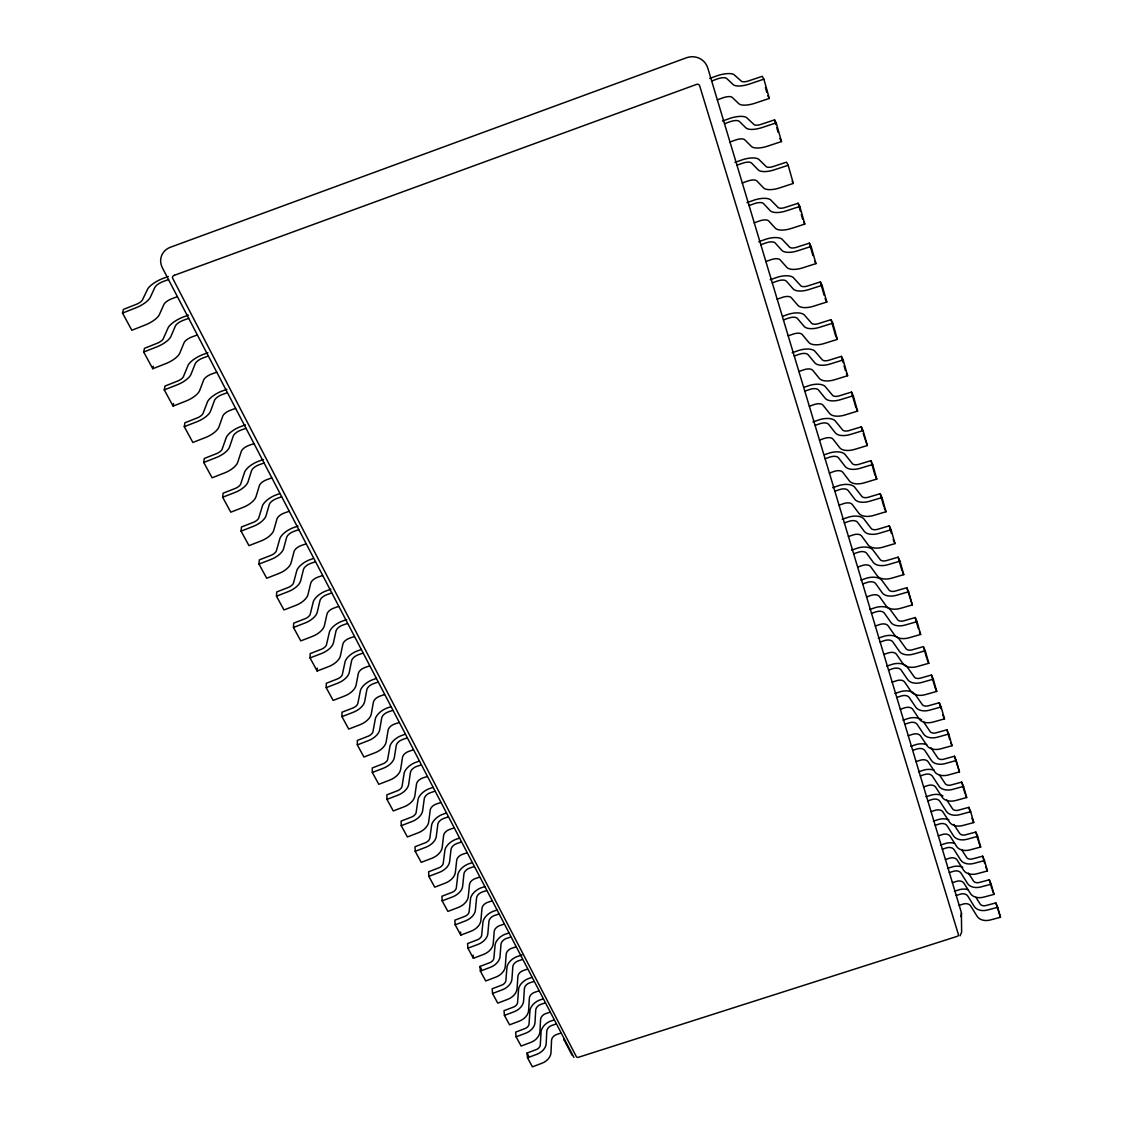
<?xml version="1.0" encoding="UTF-8"?>
<svg xmlns="http://www.w3.org/2000/svg" width="1123" height="1123" viewBox="0 0 1123 1123"><rect width="100%" height="100%" fill="white"/><g stroke="black" fill="none" stroke-linecap="round" stroke-linejoin="round"><path stroke-width="1.5" d="M384.459 694.59L379.995 696.106A7.271 4.001 -27.3 0 0 373.412 702.1L371.264 714.06A13.265 7.314 -27.8 0 1 360.034 724.714L348.734 729.08L341.968 716.628L341.996 712.207L353.478 707.757A5.966 3.257 -27.7 0 0 357.788 703.686L360.511 690.168A14.627 7.959 -27.2 0 1 371.671 680.089L376.458 678.39M369.537 665.925L365.031 667.469A7.356 3.945 -27.1 0 0 358.335 673.463L356.033 685.339A13.434 7.215 -27.6 0 1 344.593 696.007L333.152 700.415L326.203 687.655L326.302 683.275L337.911 678.755A6.036 3.201 -27.5 0 0 342.304 674.698L345.196 661.279A14.81 7.847 -27 0 1 356.581 651.2L361.409 649.473M354.25 636.559L349.688 638.131A7.454 3.888 -26.9 0 0 342.866 644.125L340.409 655.888A13.602 7.103 -27.4 0 1 328.758 666.557L317.163 671.035L317.248 668.129M317.163 671.035L310.046 657.938L310.201 653.6L321.95 649.024A6.106 3.158 -27.3 0 0 326.428 644.967L329.516 631.659A14.992 7.721 -26.8 0 1 341.097 621.581L346.656 619.601M338.584 606.434L333.966 608.034A7.538 3.818 -26.7 0 0 327.018 614.028L324.393 625.693A13.771 6.991 -27.2 0 1 312.503 636.348L300.782 640.896L293.468 627.462L293.679 623.181L305.582 618.534A6.191 3.102 -27.1 0 0 310.159 614.478L313.429 601.282A15.189 7.594 -26.7 0 1 325.221 591.217L330.85 589.21M322.498 575.552L317.823 577.166A7.636 3.748 -26.6 0 0 310.748 583.16L307.955 594.713A13.953 6.864 -27 0 1 295.84 605.367L283.965 609.971L276.469 596.187L276.735 591.947L288.793 587.245A6.275 3.046 -26.9 0 0 293.44 583.188L296.921 570.133A15.385 7.454 -26.5 0 1 308.951 560.068L313.275 558.496M961.4 913.041L961.625 932.272L960.039 935.866M306.017 543.855L301.287 545.511A7.735 3.678 -26.4 0 0 294.072 551.491L291.082 562.918A14.136 6.738 -26.8 0 1 278.729 573.558L266.698 578.233L259.006 564.083L259.329 559.9L271.555 555.127A6.359 2.99 -26.8 0 0 276.3 551.07L279.992 538.17A15.582 7.3 -26.3 0 1 292.247 528.105L298.002 526.027M289.088 511.33L284.301 513.014A7.847 3.608 -26.2 0 0 276.946 518.994L273.773 530.281A14.318 6.598 -26.7 0 1 261.168 540.907L248.983 545.652L241.08 531.123L241.473 526.996L253.854 522.153A6.443 2.92 -26.6 0 0 258.697 518.11L262.614 505.35A15.792 7.145 -26.1 0 1 275.107 495.313L279.543 493.685M271.71 477.935L266.853 479.647A7.945 3.523 -26.1 0 0 259.371 485.613L255.988 496.759A14.515 6.443 -26.5 0 1 243.13 507.371L230.777 512.186L222.663 497.25L223.126 493.194L235.662 488.28A6.527 2.85 -26.4 0 0 240.617 484.238L244.772 471.66A16.003 6.963 -26 0 1 257.504 461.637L263.414 459.489M253.868 443.641L248.955 445.382A8.058 3.425 -25.9 0 0 241.305 451.348L237.725 462.325A14.711 6.275 -26.3 0 1 224.6 472.909L212.079 477.794L203.74 462.451L204.274 458.465L216.992 453.467A6.626 2.779 -26.2 0 0 222.031 449.453L226.439 437.058A16.227 6.78 -25.8 0 1 239.438 427.049L245.404 424.873M235.535 408.407L230.552 410.19A8.17 3.327 -25.7 0 0 222.761 416.128L218.943 426.937A14.922 6.106 -26.1 0 1 205.551 437.493L192.861 442.448L184.284 426.684L184.902 422.767L197.788 417.7A6.71 2.695 -26 0 0 202.94 413.685L207.601 401.501A16.452 6.584 -25.6 0 1 220.866 391.52L226.916 389.288M216.683 372.204L211.643 374.015A8.282 3.229 -25.6 0 0 203.684 379.939L199.641 390.551A15.132 5.924 -25.9 0 1 185.955 401.065L173.096 406.105L173.546 403.536M173.096 406.105L164.267 389.892L164.983 386.059L178.038 380.908A6.808 2.611 -25.8 0 0 183.302 376.907L188.243 364.933A16.677 6.373 -25.5 0 1 201.775 354.994L207.909 352.734M197.311 334.977L192.215 336.816A8.394 3.116 -25.4 0 0 184.074 342.712L179.792 353.141A15.357 5.727 -25.7 0 1 165.811 363.613L152.77 368.723L153.261 366.21M152.77 368.723L143.688 352.032L144.488 348.298L157.725 343.062A6.906 2.513 -25.7 0 0 163.102 339.09L168.324 327.354A16.915 6.148 -25.3 0 1 182.151 317.444L188.369 315.142M177.392 296.683L172.212 298.564A8.521 3.004 -25.2 0 0 163.916 304.431L159.368 314.637A15.568 5.503 -25.5 0 1 145.078 325.052L131.84 330.26L122.505 313.078L123.39 309.429L136.824 304.122A7.005 2.414 -25.5 0 0 142.326 300.164L147.843 288.681A17.168 5.91 -25.1 0 1 161.965 278.827L168.268 276.469M122.505 313.078L135.813 307.842A15.68 5.404 -25.5 0 0 150.243 297.441L154.904 287.348A8.577 2.948 -25.1 0 1 163.284 281.48L168.492 279.585M143.688 352.032L156.813 346.881A15.441 5.629 -25.7 0 0 170.935 336.423L175.328 326.105A8.451 3.074 -25.3 0 1 183.526 320.209L188.664 318.356M164.267 389.892L177.209 384.81A15.231 5.84 -25.8 0 0 191.022 374.31L195.177 363.782A8.338 3.187 -25.5 0 1 203.207 357.872L208.274 356.047M184.284 426.684L197.044 421.686A15.02 6.022 -26 0 0 210.562 411.144L214.479 400.42A8.212 3.285 -25.6 0 1 222.354 394.482L227.351 392.685M203.74 462.451L216.332 457.538A14.81 6.205 -26.2 0 0 229.569 446.968L233.247 436.061A8.1 3.383 -25.8 0 1 240.968 430.109L245.909 428.34M222.663 497.25L235.086 492.407A14.599 6.373 -26.4 0 0 248.057 481.809L251.524 470.734A7.987 3.481 -26 0 1 259.09 464.768L263.961 463.041M241.08 531.123L253.335 526.35A14.402 6.527 -26.6 0 0 266.053 515.724L269.309 504.494A7.889 3.566 -26.1 0 1 276.721 498.528L281.536 496.829M259.006 564.083L271.106 559.38A14.22 6.682 -26.8 0 0 283.572 548.74L286.632 537.37A7.777 3.65 -26.3 0 1 293.903 531.39L298.662 529.733M276.469 596.187L288.414 591.554A14.038 6.808 -26.9 0 0 300.627 580.9L303.505 569.403A7.679 3.72 -26.5 0 1 310.636 563.423L315.338 561.781M293.468 627.462L305.274 622.9A13.855 6.935 -27.1 0 0 317.248 612.232L319.957 600.623A7.58 3.79 -26.7 0 1 326.947 594.629L331.594 593.014M310.046 657.938L321.697 653.432A13.673 7.061 -27.3 0 0 333.447 642.777L335.988 631.042A7.482 3.86 -26.8 0 1 342.852 625.048L347.442 623.476M326.203 687.655L337.714 683.205A13.504 7.173 -27.5 0 0 349.239 672.551L351.611 660.717A7.398 3.916 -27 0 1 358.363 654.723L362.897 653.165M341.968 716.628L353.324 712.249A13.336 7.271 -27.7 0 0 364.652 701.58L366.856 689.662A7.3 3.973 -27.2 0 1 373.496 683.668L377.974 682.138M399.016 722.566L394.594 724.054A7.173 4.043 -27.4 0 0 388.137 730.034L386.13 742.078A13.097 7.412 -28 0 1 375.11 752.733L363.936 757.028L357.325 744.886L368.555 740.562A13.167 7.37 -27.9 0 0 379.672 729.908L381.736 717.906A7.215 4.029 -27.4 0 1 388.249 711.912L392.685 710.41M413.222 749.869L408.856 751.343A7.089 4.099 -27.6 0 0 402.511 757.309L400.644 769.437A12.943 7.496 -28.2 0 1 389.807 780.078L378.774 784.317L372.331 772.456L383.42 768.202A13.013 7.454 -28.1 0 0 394.341 757.548L396.265 745.461A7.131 4.071 -27.5 0 1 402.666 739.481L407.045 737.993M427.091 776.526L422.781 777.972A7.005 4.141 -27.8 0 0 416.535 783.952L414.808 796.137A12.788 7.58 -28.4 0 1 404.168 806.763L393.261 810.946L386.958 799.379L397.935 795.168A12.858 7.538 -28.3 0 0 408.646 784.528L410.442 772.371A7.047 4.127 -27.7 0 1 416.731 766.405L421.069 764.945M440.651 802.566L436.384 803.998A6.92 4.183 -28 0 0 430.235 809.964L428.635 822.204A12.648 7.65 -28.6 0 1 418.177 832.817L407.396 836.958L401.248 825.658L412.099 821.503A12.704 7.622 -28.5 0 0 422.627 810.876L424.283 798.65A6.963 4.169 -27.9 0 1 430.474 792.684L434.755 791.252M453.889 828.016L449.663 829.42A6.85 4.225 -28.2 0 0 443.627 835.372L442.153 847.668A12.493 7.721 -28.9 0 1 431.878 858.281L421.209 862.352L415.215 851.318L425.926 847.219A12.564 7.693 -28.8 0 0 436.271 836.607L437.816 824.324A6.878 4.197 -28.1 0 1 443.894 818.372L448.133 816.954M466.831 852.876L462.648 854.266A6.766 4.253 -28.4 0 0 456.71 860.204L455.348 872.557A12.353 7.777 -29.1 0 1 445.241 883.141L434.713 887.17L428.846 876.375L439.43 872.332A12.409 7.749 -29 0 0 449.607 861.748L451.025 849.409A6.808 4.239 -28.3 0 1 457.005 843.471L461.202 842.068M479.479 877.189L475.352 878.551A6.696 4.281 -28.6 0 0 469.498 884.489L468.249 896.884A12.213 7.833 -29.3 0 1 458.324 907.44L447.895 911.413L442.167 900.871L452.639 896.884A12.269 7.819 -29.2 0 0 462.648 886.3L463.939 873.933A6.724 4.267 -28.5 0 1 469.835 867.995L473.976 866.619M491.846 900.955L487.761 902.302A6.626 4.324 -28.8 0 0 482.006 908.226L480.869 920.649A12.072 7.889 -29.6 0 1 471.099 931.192L460.781 935.122L455.18 924.819L465.54 920.86A12.142 7.875 -29.5 0 0 475.38 910.318L476.573 897.895A6.654 4.31 -28.7 0 1 482.371 891.985L486.47 890.623M503.946 924.215L499.903 925.534A6.541 4.352 -29.1 0 0 494.232 931.43L493.194 943.896A11.946 7.945 -29.8 0 1 483.592 954.41L473.387 958.298L467.912 948.219L478.159 944.317A12.002 7.917 -29.7 0 0 487.831 933.789L488.926 921.337A6.584 4.338 -29 0 1 494.625 915.427L498.682 914.094M515.78 946.956L511.779 948.261A6.471 4.366 -29.3 0 0 506.206 954.143L505.266 966.636A11.82 7.987 -30.1 0 1 495.805 977.136L485.712 980.969L480.363 971.114L479.984 966.44L490.218 962.509A5.306 3.566 -30 0 0 493.853 958.509L495.145 944.359A13.027 8.731 -29.2 0 1 504.606 934.448L508.887 932.974M480.363 971.114L490.484 967.254A11.876 7.973 -30 0 0 500.016 956.754L500.998 944.275A6.499 4.366 -29.2 0 1 506.613 938.379L510.628 937.059M527.361 969.205L523.402 970.497A6.401 4.394 -29.5 0 0 517.914 976.364L517.057 988.886A11.693 8.029 -30.4 0 1 507.75 999.344L497.77 1003.134L492.534 993.49L502.557 989.686A11.749 8.015 -30.2 0 0 511.934 979.214L512.818 966.706A6.429 4.38 -29.4 0 1 518.349 960.825L522.321 959.533M538.689 990.977L534.773 992.255A6.345 4.422 -29.8 0 0 529.368 998.108L528.61 1010.658A11.567 8.072 -30.6 0 1 519.444 1021.088L509.575 1024.836L504.438 1015.403L514.362 1011.641A11.623 8.043 -30.5 0 0 523.585 1001.183L524.385 988.647A6.373 4.408 -29.7 0 1 529.831 982.793L533.762 981.516M549.793 1012.3L545.904 1013.55A6.275 4.436 -30.1 0 0 540.584 1019.403L539.91 1031.953A11.441 8.1 -30.9 0 1 530.884 1042.369L521.128 1046.06L516.103 1036.824L525.915 1033.118A11.497 8.086 -30.8 0 0 534.997 1022.688L535.699 1010.139A6.303 4.422 -29.9 0 1 541.061 1004.285L544.964 1003.036M560.658 1033.188L556.811 1034.423A6.205 4.45 -30.3 0 0 551.561 1040.235L550.986 1052.812A11.328 8.128 -31.2 0 1 542.086 1063.186L532.428 1066.85L527.515 1057.81L527.024 1053.093L536.836 1049.345A5.082 3.622 -31.1 0 0 540.247 1045.387L541.118 1031.153A12.479 8.9 -30.2 0 1 550.017 1021.34L554.13 1019.951M527.515 1057.81L537.215 1054.132A11.37 8.114 -31.1 0 0 546.171 1043.744L546.789 1031.181A6.233 4.45 -30.2 0 1 552.067 1025.341L555.927 1024.106M709.694 78.456L717.948 75.48A17.659 6.247 -19.1 0 1 733.852 74.497L741.629 81.418A7.229 2.569 -18.8 0 0 747.876 81.137L762.264 76.322L763.879 79.157L769.325 98.431L755.161 103.176A16.073 5.854 -18.7 0 1 738.85 103.737L732.196 97.364A8.759 3.172 -19 0 0 722.805 97.855L717.344 99.849M711.687 81.01L717.176 78.989A8.83 3.116 -19.1 0 1 726.623 78.428L733.263 84.646A16.171 5.741 -18.8 0 0 749.631 83.958L763.879 79.157M722.496 121.045L730.638 118.126A17.407 6.499 -18.9 0 1 746.388 117.424L754.193 124.737A7.117 2.667 -18.6 0 0 760.383 124.583L774.575 119.88L776.218 122.842L781.496 141.554L767.528 146.187A15.834 6.078 -18.5 0 1 751.385 146.439L744.703 139.743A8.633 3.299 -18.8 0 0 735.397 140.066L730.006 142.017M724.517 123.727L729.936 121.747A8.689 3.243 -18.9 0 1 739.271 121.354L745.953 127.91A15.933 5.98 -18.6 0 0 762.166 127.531L776.218 122.842M734.933 162.414L742.963 159.564A17.154 6.724 -18.7 0 1 758.572 159.129L766.405 166.808A7.019 2.765 -18.4 0 0 772.526 166.751L786.521 162.175L788.192 165.263L793.315 183.428L779.544 187.934A15.596 6.275 -18.3 0 1 763.542 187.92L756.846 180.901A8.507 3.411 -18.7 0 0 747.623 181.084L742.303 182.993M736.969 165.207L742.317 163.284A8.563 3.355 -18.7 0 1 751.568 163.032L758.264 169.924A15.694 6.191 -18.4 0 0 774.323 169.826L788.192 165.263M747.034 202.617L754.951 199.838A16.901 6.949 -18.6 0 1 770.406 199.641L778.253 207.657A6.92 2.85 -18.2 0 0 784.317 207.713L798.13 203.249L799.815 206.45L804.798 224.095L791.21 228.488A15.371 6.471 -18.1 0 1 775.361 228.222L768.637 220.908A8.394 3.509 -18.5 0 0 759.513 220.936L754.263 222.817M749.083 205.537L754.347 203.642A8.451 3.467 -18.6 0 1 763.514 203.544L770.238 210.731A15.469 6.387 -18.2 0 0 786.142 210.899L799.815 206.45M758.783 241.712L766.602 238.974A16.677 7.145 -18.4 0 1 781.903 239.031L789.778 247.369A6.822 2.934 -18 0 0 795.786 247.523L809.402 243.158L811.115 246.456L815.958 263.61L802.538 267.906A15.161 6.654 -17.9 0 1 786.844 267.386L780.106 259.806A8.268 3.608 -18.3 0 0 771.066 259.694L765.886 261.533M760.847 244.73L766.04 242.877A8.324 3.566 -18.4 0 1 775.137 242.919L781.861 250.387A15.245 6.57 -18 0 0 797.625 250.808L811.115 246.456M770.21 279.725L777.93 277.058A16.438 7.342 -18.2 0 1 793.091 277.339L800.98 285.958A6.724 3.018 -17.8 0 0 806.932 286.211L820.366 281.943L822.092 285.354L826.809 302.017L813.557 306.214A14.95 6.822 -17.7 0 1 798.018 305.456L791.266 297.623A8.156 3.706 -18.1 0 0 782.31 297.384L777.2 299.195M772.287 282.842L777.425 281.031A8.212 3.664 -18.2 0 1 786.423 281.199L793.175 288.934A15.034 6.752 -17.8 0 0 808.771 289.594L822.092 285.354M782.801 316.209L788.95 314.103A16.213 7.51 -18 0 1 803.984 314.594L811.859 323.508A6.626 3.088 -17.6 0 0 817.755 323.831L831.034 319.676L832.775 323.171L837.351 339.385L824.282 343.484A14.739 6.977 -17.5 0 1 808.883 342.501L802.117 334.429A8.043 3.79 -17.9 0 0 793.245 334.064L788.206 335.833M783.419 319.929L788.486 318.146A8.1 3.748 -18 0 1 797.4 318.455L804.166 326.428A14.824 6.906 -17.6 0 0 819.622 327.312L832.775 323.171M792.164 352.734L799.674 350.151A15.989 7.679 -17.8 0 1 814.568 350.853L822.457 360.02A6.541 3.158 -17.4 0 0 828.297 360.427L841.408 356.37L843.148 359.95L847.612 375.728L834.712 379.728A14.543 7.117 -17.3 0 1 819.453 378.549L812.687 370.253A7.945 3.874 -17.8 0 0 803.886 369.776L798.916 371.502M794.256 356.019L799.267 354.264A7.987 3.832 -17.8 0 1 808.097 354.7L814.863 362.897A14.627 7.061 -17.4 0 0 830.178 363.992L843.148 359.95M804.138 387.295L810.132 385.259A15.778 7.833 -17.7 0 1 824.872 386.158L832.775 395.563A6.457 3.215 -17.2 0 0 838.558 396.054L851.501 392.081L853.255 395.745L857.593 411.102L844.847 415.019A14.346 7.257 -17.1 0 1 829.743 413.629L822.962 405.122A7.833 3.945 -17.6 0 0 814.259 404.533L809.346 406.245M804.812 391.155L809.753 389.442A7.889 3.916 -17.7 0 1 818.499 389.976L825.279 398.398A14.431 7.201 -17.2 0 0 840.453 399.69L853.255 395.745M812.968 421.939L820.309 419.455A15.582 7.973 -17.5 0 1 834.922 420.535L842.812 430.179A6.359 3.271 -17 0 0 848.539 430.727L861.313 426.852L863.096 430.586L867.321 445.536L854.729 449.368A14.164 7.384 -16.9 0 1 839.765 447.796L832.985 439.093A7.735 4.015 -17.4 0 0 824.352 438.405L819.495 440.076M815.087 425.378L819.958 423.694A7.777 3.987 -17.5 0 1 828.634 424.34L835.414 432.959A14.234 7.328 -17 0 0 850.448 434.447L863.096 430.586M824.366 454.731L830.22 452.78A15.371 8.1 -17.3 0 1 844.707 454.015L852.582 463.883A6.289 3.327 -16.8 0 0 858.267 464.501L870.886 460.711L872.669 464.501L876.782 479.072L864.359 482.82A13.981 7.496 -16.7 0 1 849.521 481.065L842.741 472.193A7.636 4.071 -17.2 0 0 834.192 471.393L829.406 473.05M825.096 458.731L829.911 457.061A7.679 4.043 -17.3 0 1 838.502 457.819L845.282 466.621A14.052 7.44 -16.8 0 0 860.176 468.291L872.669 464.501M832.733 487.649L839.878 485.262A15.175 8.226 -17.1 0 1 854.238 486.666L862.113 496.717A6.205 3.383 -16.6 0 0 867.742 497.405L880.207 493.699L882.004 497.559L886.005 511.751L873.736 515.415A13.799 7.594 -16.5 0 1 859.039 513.506L852.259 504.452A7.538 4.127 -17 0 0 843.78 503.567L839.049 505.182M834.852 491.228L839.611 489.586A7.58 4.113 -17.1 0 1 848.132 490.442L854.898 499.412A13.869 7.552 -16.6 0 0 869.665 501.251L882.004 497.559M842.236 519.275L849.311 516.917A14.992 8.338 -16.9 0 1 863.531 518.475L871.392 528.722A6.12 3.425 -16.4 0 0 876.979 529.48L889.29 525.845L891.101 529.761L895.003 543.588L882.875 547.182A13.616 7.707 -16.3 0 1 868.304 545.104L861.538 535.896A7.44 4.183 -16.8 0 0 853.129 534.927L848.455 536.513M844.37 522.897L849.072 521.297A7.482 4.169 -16.9 0 1 857.509 522.237L864.275 531.376A13.701 7.664 -16.4 0 0 878.902 533.383L891.101 529.761M391.127 706.62L386.41 708.29A14.445 8.058 -27.4 0 0 375.433 718.355L372.892 731.971A5.882 3.299 -27.9 0 1 368.653 736.028L357.325 740.422L357.325 744.886M851.515 550.116L858.491 547.799A14.796 8.451 -16.7 0 1 872.585 549.512L880.446 559.914A6.05 3.467 -16.1 0 0 885.977 560.742L898.147 557.176L899.958 561.149L903.762 574.639L891.774 578.148A13.448 7.791 -16 0 1 877.344 575.931L870.578 566.568A7.356 4.239 -16.6 0 0 862.253 565.515L857.635 567.073M853.648 553.807L858.295 552.221A7.398 4.225 -16.7 0 1 866.647 553.246L873.413 562.539A13.532 7.749 -16.1 0 0 887.914 564.701L899.958 561.149M405.459 734.161L400.799 735.818A14.276 8.156 -27.5 0 0 390.018 745.869L387.632 759.583A5.812 3.327 -28.1 0 1 383.462 763.626L372.274 767.964L372.331 772.456M860.892 580.086L867.461 577.924A14.613 8.549 -16.5 0 1 881.429 579.777L889.276 590.347A5.966 3.509 -15.9 0 0 894.75 591.217L906.78 587.736L908.605 591.765L912.311 604.918L900.464 608.357A13.279 7.875 -15.8 0 1 886.159 605.999L879.407 596.495A7.257 4.281 -16.4 0 0 871.153 595.358L866.591 596.903M862.703 583.946L867.293 582.388A7.3 4.267 -16.5 0 1 875.575 583.497L882.327 592.93A13.364 7.847 -15.9 0 0 896.687 595.232L908.605 591.765M419.455 761.071L414.85 762.685A14.108 8.254 -27.7 0 0 404.238 772.736L402.02 786.521A5.741 3.369 -28.3 0 1 397.921 790.578L386.859 794.845L386.958 799.379M869.721 609.452L876.207 607.332A14.445 8.633 -16.3 0 1 890.048 609.312L897.895 620.036A5.896 3.537 -15.7 0 0 903.313 620.963L915.203 617.552L917.028 621.623L920.649 634.453L908.942 637.822A13.125 7.959 -15.6 0 1 894.764 635.323L888.026 625.708A7.173 4.338 -16.2 0 0 879.842 624.486L875.322 626.002M871.532 613.355L876.066 611.824A7.215 4.31 -16.3 0 1 884.278 613.018L891.03 622.577A13.195 7.917 -15.7 0 0 905.264 625.02L917.028 621.623M433.127 787.349L428.565 788.936A13.939 8.338 -27.9 0 0 418.135 798.972L416.071 812.827A5.685 3.411 -28.5 0 1 412.043 816.87L401.108 821.095L401.248 825.658M878.326 638.117L884.756 636.039A14.262 8.717 -16.1 0 1 898.47 638.131L906.289 649.01A5.826 3.58 -15.4 0 0 911.679 649.978L923.429 646.637L925.254 650.75L928.791 663.272L917.21 666.571A12.971 8.029 -15.3 0 1 903.159 663.96L896.435 654.218A7.089 4.366 -16 0 0 888.321 652.926L883.857 654.414M880.151 642.061L884.629 640.559A7.131 4.352 -16.1 0 1 892.771 641.823L899.509 651.508A13.041 8.001 -15.4 0 0 913.617 654.077L925.254 650.75M446.477 813.01L441.971 814.582A13.771 8.422 -28.1 0 0 431.709 824.605L429.786 838.53A5.615 3.439 -28.8 0 1 425.842 842.559L415.019 846.742L415.215 851.318M886.749 666.107L893.094 664.058A14.094 8.802 -15.9 0 1 906.696 666.276L914.501 677.281A5.755 3.608 -15.2 0 0 919.835 678.292L931.458 675.021L933.283 679.176L936.736 691.403L925.282 694.646A12.816 8.1 -15.1 0 1 911.357 691.894L904.633 682.054A7.005 4.408 -15.8 0 0 896.603 680.692L892.195 682.152M888.574 670.094L892.996 668.62A7.047 4.394 -15.9 0 1 901.067 669.954L907.791 679.752A12.886 8.072 -15.2 0 0 921.772 682.447L933.283 679.176M459.532 838.095L455.068 839.653A13.616 8.493 -28.3 0 0 444.989 849.648L443.192 863.629A5.545 3.467 -29 0 1 439.304 867.658L428.621 871.785L428.846 876.375M894.961 693.452L901.236 691.431A13.939 8.872 -15.6 0 1 913.743 692.933M896.786 697.481L901.165 696.021A6.963 4.436 -15.6 0 1 909.167 697.425L915.877 707.336A12.732 8.128 -15 0 0 929.746 710.143L941.116 706.929L944.485 718.874L933.171 722.047A12.662 8.156 -14.8 0 1 919.358 719.197L912.662 709.231A6.92 4.45 -15.5 0 0 904.689 707.813L900.323 709.259M472.292 862.618L467.87 864.149A13.462 8.563 -28.5 0 0 457.945 874.129L456.289 888.153A5.489 3.495 -29.2 0 1 452.471 892.181L441.901 896.252L442.167 900.871M902.99 720.166L909.195 718.187A13.771 8.928 -15.4 0 1 921.59 719.773M904.815 724.223L909.153 722.791A6.878 4.464 -15.4 0 1 917.084 724.251L923.78 734.26A12.578 8.198 -14.7 0 0 937.523 737.179L948.767 734.035L952.051 745.7L940.863 748.816A12.521 8.212 -14.6 0 1 927.177 745.854L920.495 735.804A6.85 4.478 -15.3 0 0 912.592 734.316L908.282 735.733M484.757 886.594L480.391 888.096A13.322 8.619 -28.7 0 0 470.621 898.063L469.091 912.143A5.433 3.523 -29.5 0 1 465.343 916.157L454.885 920.172L455.18 924.819M910.837 746.276L916.972 744.324A13.616 8.998 -15.2 0 1 926.798 744.689M912.662 750.361L916.958 748.957A6.808 4.492 -15.2 0 1 924.819 750.473L931.5 760.58A12.437 8.24 -14.4 0 0 945.117 763.598L956.235 760.524L959.463 771.908L948.388 774.968A12.381 8.268 -14.3 0 1 934.813 771.894L928.145 761.759A6.766 4.506 -15.1 0 0 920.313 760.215L916.045 761.619M496.956 910.037L492.632 911.525A13.167 8.675 -29 0 0 483.03 921.464L481.613 935.585A5.362 3.537 -29.7 0 1 477.921 939.586L467.575 943.559L467.912 948.219M918.502 771.796L924.58 769.873A13.462 9.054 -14.9 0 1 934.308 770.294M920.341 775.909L924.58 774.519A6.724 4.52 -14.9 0 1 932.371 776.105L939.039 786.297A12.297 8.296 -14.2 0 0 952.543 789.413L963.548 786.381L966.692 797.512L955.743 800.517A12.241 8.31 -14 0 1 942.281 797.358L935.627 787.125A6.696 4.534 -14.8 0 0 927.865 785.524L923.639 786.914M925.998 796.74L932.006 794.859A13.322 9.096 -14.7 0 1 942.941 795.954M927.837 800.896L932.034 799.52A6.654 4.548 -14.7 0 1 939.769 801.148L946.408 811.424A12.156 8.338 -13.9 0 0 959.8 814.638L970.679 811.676L973.753 822.555L962.916 825.489A12.1 8.352 -13.7 0 1 949.581 822.247L942.941 811.943A6.612 4.562 -14.6 0 0 935.248 810.287L931.065 811.648M521.998 954.957L516.327 956.866A12.886 8.773 -29.4 0 0 507.02 966.763L505.827 980.94A5.25 3.58 -30.2 0 1 502.248 984.927L492.141 988.802L492.534 993.49M933.339 821.152L939.277 819.285A13.167 9.152 -14.4 0 1 948.837 819.832M935.178 825.321L939.319 823.973A6.584 4.562 -14.4 0 1 946.998 825.658L953.609 836.003A12.03 8.38 -13.6 0 0 966.889 839.302L977.656 836.382L980.66 847.023L969.949 849.914A11.974 8.394 -13.4 0 1 956.712 846.574L950.1 836.2A6.541 4.576 -14.3 0 0 942.464 834.501L938.337 835.849M531.993 977.389L527.796 978.821A12.746 8.816 -29.7 0 0 518.629 988.689L517.549 1002.881A5.194 3.594 -30.5 0 1 514.025 1006.868L504.016 1010.7L504.438 1015.403M940.513 845.029L946.394 843.191A13.027 9.195 -14.1 0 1 954.466 843.303M942.351 849.227L946.45 847.893A6.499 4.59 -14.1 0 1 954.059 849.62L960.67 860.036A11.89 8.422 -13.3 0 0 973.823 863.419L984.478 860.555L987.426 870.971L976.813 873.806A11.834 8.437 -13.1 0 1 963.702 870.381L957.105 859.937A6.471 4.59 -14 0 0 949.525 858.197L945.44 859.516M543.181 998.894L539.026 1000.298A12.62 8.858 -29.9 0 0 529.986 1010.139L529.017 1024.373A5.138 3.608 -30.8 0 1 525.55 1028.331L515.639 1032.121L516.103 1036.824M947.531 868.388L953.357 866.577A12.886 9.223 -13.8 0 1 962.734 867.237M949.37 872.599L953.441 871.294A6.443 4.604 -13.8 0 1 960.979 873.062L967.563 883.534A11.763 8.451 -12.9 0 0 980.618 887.002L991.16 884.194L994.037 894.371L983.537 897.165A11.707 8.465 -12.8 0 1 970.525 893.669L963.955 883.169A6.401 4.618 -13.7 0 0 956.445 881.373L952.402 882.678M954.41 891.255L960.165 889.472A12.746 9.265 -13.5 0 1 968.082 889.669M956.249 895.48L960.263 894.189A6.373 4.618 -13.5 0 1 967.745 896.014L974.301 906.542A11.637 8.479 -12.6 0 0 987.257 910.079L997.687 907.328L1000.495 917.28L990.107 920.018A11.581 8.493 -12.5 0 1 977.207 916.452L970.651 905.896A6.345 4.632 -13.4 0 0 963.211 904.057L959.21 905.349M941.116 706.929L939.291 702.745L927.795 705.946A5.685 3.636 -15 0 1 922.502 704.893L914.726 693.761M948.767 734.035L946.928 729.81L935.571 732.954A5.629 3.664 -14.7 0 1 930.335 731.859L923.246 721.443M956.235 760.524L954.41 756.256L943.166 759.345A5.559 3.692 -14.4 0 1 937.972 758.193L930.911 747.693M963.548 786.381L961.709 782.099L950.591 785.131A5.503 3.706 -14.2 0 1 945.44 783.938L939.347 774.8M970.679 811.676L968.84 807.353L957.849 810.329A5.433 3.734 -13.9 0 1 952.739 809.107L946.661 799.899M977.656 836.382L975.831 832.045L964.938 834.965A5.376 3.748 -13.6 0 1 959.884 833.715L953.82 824.436M984.478 860.555L982.653 856.189L971.886 859.053A5.32 3.762 -13.3 0 1 966.861 857.775L961.541 849.55M991.16 884.194L989.321 879.814L978.666 882.622A5.264 3.776 -12.9 0 1 973.683 881.316L968.377 873.034M997.687 907.328L995.848 902.92L985.306 905.685A5.208 3.79 -12.6 0 1 980.365 904.338L975.901 897.333M573.937 1057.431L162.456 267.976A17.743 15.68 22.1 0 1 170.429 247.242L686.265 57.835A17.87 16.817 -49.5 0 1 707.841 68.222L961.176 911.918A12.55 8.717 -18.4 0 1 960.825 916.593M767.697 95.539L769.325 98.431M779.839 138.536L781.496 141.554M479.984 966.44L481.514 969.247M527.024 1053.093L528.666 1056.111M792.206 181.336L793.315 183.428M803.675 221.933L804.798 224.095M572.183 1055.409L563.802 1039.238A12.255 8.451 -8.8 0 0 565.234 1041.105M814.821 261.378L815.958 263.61M825.068 298.578L826.809 302.017M836.186 337.026L837.351 339.385M846.433 373.313L847.612 375.728M856.414 408.632L857.593 411.102M867.321 445.536L863.194 433.478M875.589 476.517L876.782 479.072M884.208 507.863L886.005 511.751M893.192 539.644L895.003 543.588M902.555 571.972L903.762 574.639M912.311 604.918L906.78 587.736M919.442 631.73L920.649 634.453M926.966 659.145L928.791 663.272M934.898 687.234L936.736 691.403M942.66 714.663L944.485 718.874M950.83 742.879L952.051 745.7M959.463 771.908L954.41 756.256M965.457 794.649L966.692 797.512M971.914 818.232L973.753 822.555M978.835 842.685L980.66 847.023M985.587 866.591L987.426 870.971M992.199 889.992L994.037 894.371M1000.495 917.28L995.848 902.92M765.437 87.524L766.784 92.339M774.575 119.88L775.895 124.541M776.765 127.657L778.085 132.317M798.13 203.249L800.39 211.25M801.303 214.451L802.65 219.252M809.402 243.158L812.926 255.595M820.366 281.943L824.128 295.251M831.034 319.676L835.61 335.847M841.408 356.37L843.176 362.673M844.075 365.817L845.408 370.534M851.501 392.081L855.824 407.41M861.313 426.852L862.253 430.165M870.886 460.711L874.999 475.254M880.207 493.699L883.773 506.291M889.29 525.845L891.465 533.509M898.147 557.176L901.951 570.638M915.203 617.552L918.375 628.754M923.864 648.196L926.517 657.573M931.458 675.021L934.476 685.704M939.291 702.745L940.976 708.711M946.928 729.81L949.749 739.79M961.709 782.099L964.854 793.217M968.84 807.353L970.16 812.013M975.831 832.045L978.4 841.155M982.653 856.189L984.745 863.629M989.321 879.814L991.791 888.532M473.162 955.182L473.387 958.298M460.57 932.02L460.781 935.122M174.402 275.275L173.672 275.598A2.639 2.33 21.2 0 0 172.647 278.237L576.422 1056.799A1.825 1.235 -8.8 0 0 578.387 1057.305L957.273 936.329A1.867 1.277 -18.3 0 0 958.481 934.785L699.601 85.615A2.667 2.499 -47.7 0 0 696.836 84.295L174.402 275.275"/></g></svg>
